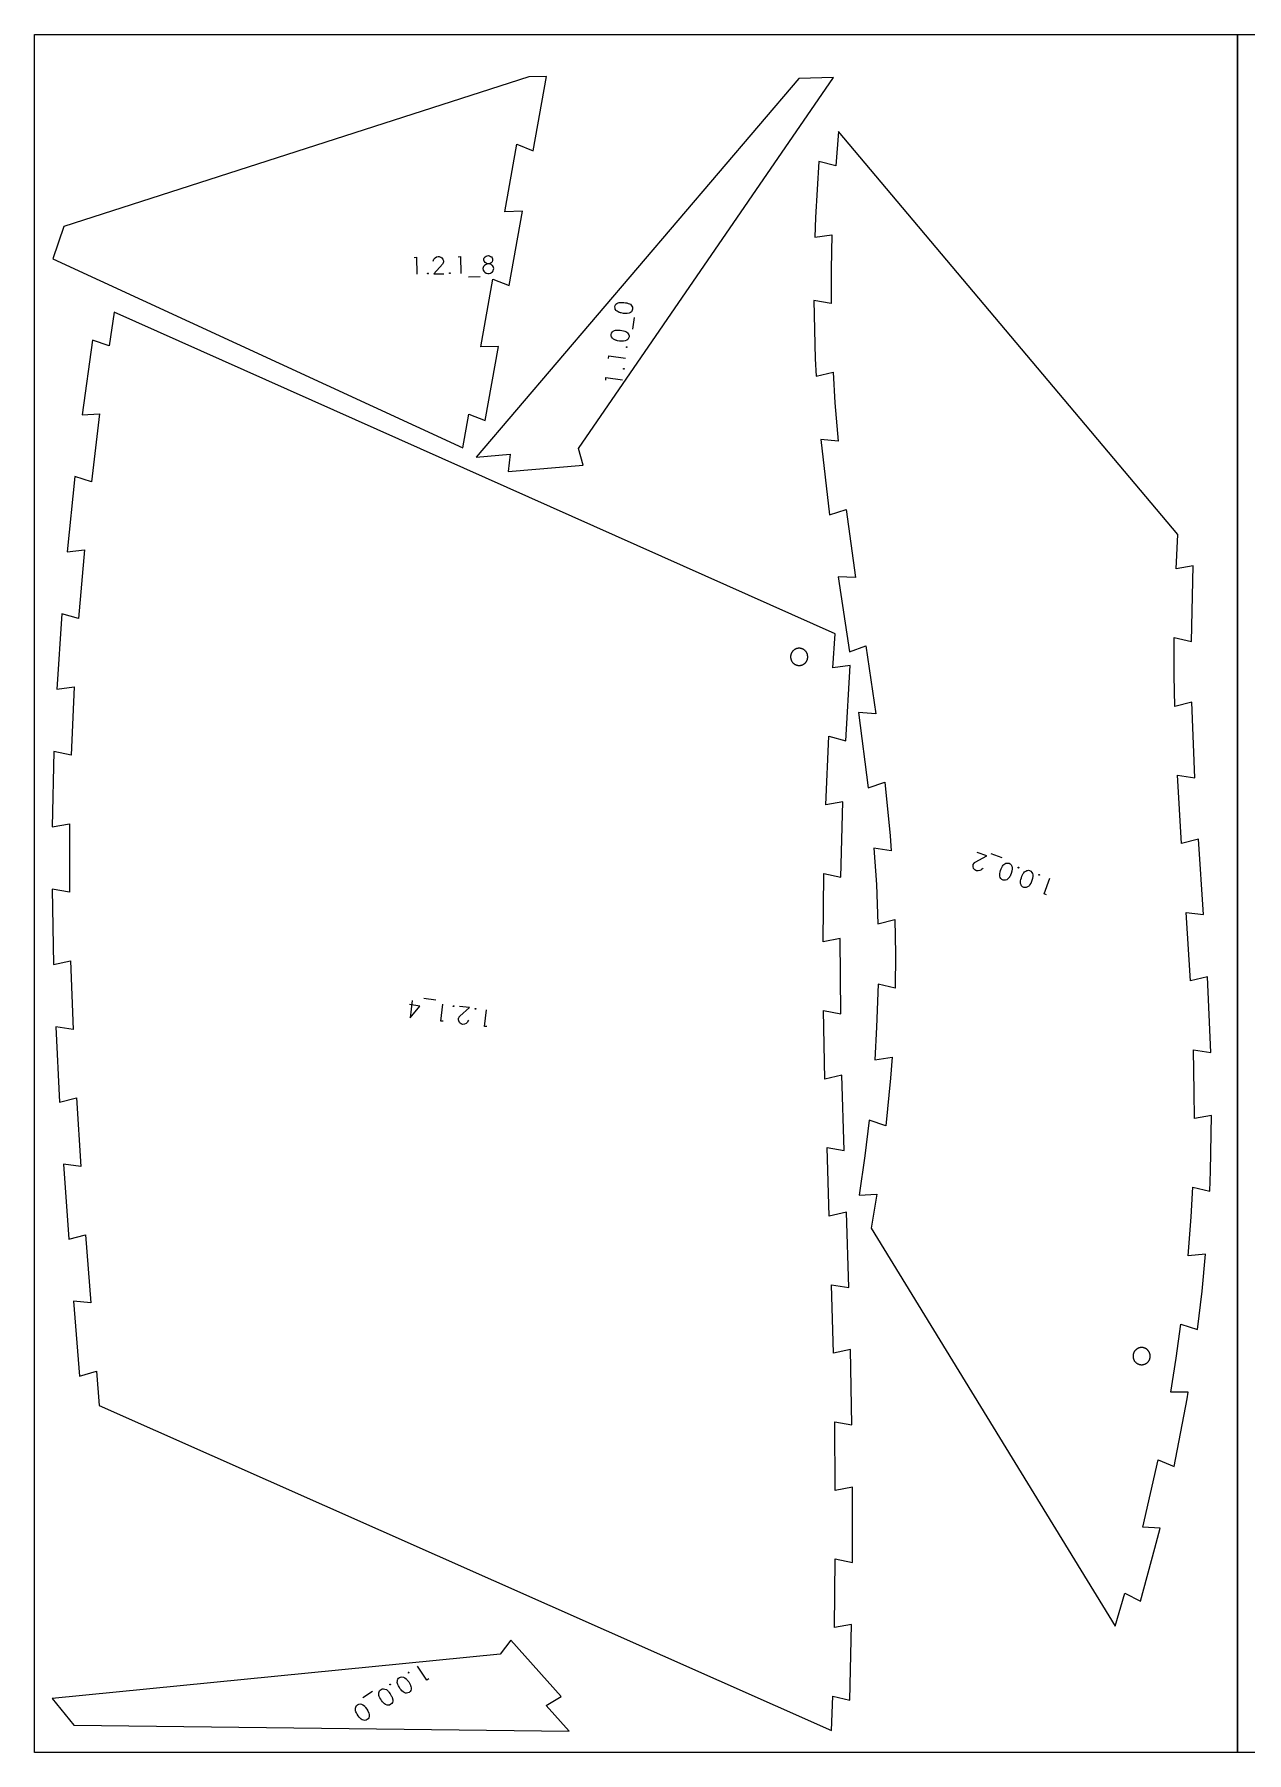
# Model space of a CAD drawing. Header units: millimetres. Extents: x -7025 to -25, y -6913 to -5913.
# Drawn here: x -7025 to -6319, y -6913 to -5913 of the extents above; entities that cross this region are included whole.
import ezdxf

# ---------------------------------------------------------------- set-up
doc = ezdxf.new("R2010")
doc.units = ezdxf.units.MM
doc.header["$MEASUREMENT"] = 0
for name, color, linetype, true_color in [('nest_4staples$re_engrave', 5, 'Continuous', 0x0000ff), ('nest_4staples$re_inner_cut', 3, 'Continuous', 0x00ff00), ('nest_4staples$re_outer_cut', 1, 'Continuous', 0xff0000), ('nest_4staples$sheet', 18, 'Continuous', 0x000000)]:
    doc.layers.add(name, color=color, linetype=linetype, true_color=true_color)

msp = doc.modelspace()

# ---------------------------------------------------------------- linework, layer by layer
at = {"layer": 'nest_4staples$re_engrave'}
for points in [[(-6803.6, -6042.6), (-6802.2, -6042.5), (-6802, -6052.3)], [(-6792.5, -6044.8), (-6792.3, -6044.3), (-6792.1, -6043.6), (-6791.8, -6043.2), (-6791.4, -6042.8), (-6790.6, -6042.3), (-6789.6, -6042), (-6789.1, -6042), (-6788.6, -6042.2), (-6788, -6042.4), (-6787.6, -6042.8), (-6786.9, -6043.7), (-6786.7, -6044.2), (-6786.6, -6044.7), (-6786.6, -6045.1), (-6786.7, -6045.7), (-6786.8, -6046), (-6786.9, -6046.1), (-6787.1, -6046.5), (-6792.1, -6052.2), (-6786.3, -6052.1)], [(-6778.1, -6042.2), (-6776.7, -6042.1), (-6776.5, -6051.9)], [(-6772, -6053.9), (-6765.2, -6053.8)], [(-6676.3, -6084.4), (-6675.4, -6077.6)], [(-6690.5, -6101.4), (-6690.3, -6099.9), (-6680.6, -6101.2)], [(-6692.1, -6114), (-6692, -6112.6), (-6682.3, -6113.9)], [(-6472.7, -6398), (-6473, -6398.4), (-6473.5, -6398.9), (-6473.9, -6399.3), (-6474.4, -6399.5), (-6475.4, -6399.7), (-6476.4, -6399.6), (-6476.9, -6399.4), (-6477.3, -6399.1), (-6477.7, -6398.6), (-6478.1, -6398.2), (-6478.4, -6397.1), (-6478.4, -6396.5), (-6478.3, -6396), (-6477.8, -6395.2), (-6477.6, -6394.9), (-6477.5, -6394.8), (-6477.2, -6394.5), (-6470.5, -6390.9), (-6476, -6389)], [(-6461.4, -6392), (-6467.8, -6389.8)], [(-6435.7, -6413.6), (-6437, -6413.1), (-6433.8, -6403.9)], [(-6804.8, -6475.1), (-6806, -6485.1), (-6800.3, -6478.3), (-6806.4, -6477.5)], [(-6791.1, -6474.8), (-6797.9, -6474)], [(-6786.7, -6487.2), (-6788.1, -6487.1), (-6786.9, -6477.3)], [(-6772, -6486.6), (-6772.3, -6487.1), (-6772.6, -6487.7), (-6772.9, -6488.1), (-6773.4, -6488.5), (-6774.3, -6488.9), (-6775.2, -6489), (-6775.8, -6488.9), (-6776.3, -6488.7), (-6776.8, -6488.3), (-6777.2, -6487.9), (-6777.7, -6487), (-6777.9, -6486.4), (-6777.9, -6485.9), (-6777.8, -6485.5), (-6777.6, -6484.9), (-6777.5, -6484.7), (-6777.4, -6484.5), (-6777.1, -6484.2), (-6771.4, -6479.2), (-6777.2, -6478.5)], [(-6761.3, -6490.3), (-6762.7, -6490.2), (-6761.5, -6480.5)], [(-6795, -6869.9), (-6796.2, -6870.7), (-6801.6, -6862.5)], [(-6827.9, -6877.2), (-6833.5, -6880.9)]]:
    msp.add_lwpolyline(points, dxfattribs=at)
for points in [[(-6759.9, -6046.3), (-6760.7, -6046.4), (-6761.4, -6046.6), (-6762.2, -6046.9), (-6762.7, -6047.3), (-6763.2, -6047.9), (-6763.5, -6048.5), (-6763.6, -6049.1), (-6763.4, -6050), (-6763, -6050.7), (-6762.4, -6051.3), (-6761.7, -6051.7), (-6760.7, -6051.9), (-6759.9, -6051.9), (-6759.2, -6051.7), (-6758.6, -6051.4), (-6758.1, -6051), (-6757.7, -6050.4), (-6757.4, -6049.7), (-6757.3, -6049), (-6757.4, -6048.4), (-6757.7, -6047.9), (-6758, -6047.4), (-6758.4, -6047.1), (-6758.9, -6046.7), (-6759.5, -6046.5), (-6760.3, -6046.4), (-6761.1, -6046.3), (-6761.7, -6046), (-6762.3, -6045.5), (-6762.8, -6044.9), (-6763, -6044.3), (-6763.1, -6043.9), (-6763, -6043.5), (-6762.8, -6042.8), (-6762.3, -6042.3), (-6761.8, -6041.9), (-6761.1, -6041.7), (-6760.4, -6041.6), (-6759.7, -6041.7), (-6759.1, -6042), (-6758.6, -6042.3), (-6758.2, -6042.8), (-6758, -6043.4), (-6758, -6044), (-6758.1, -6044.5), (-6758.3, -6045.1), (-6758.9, -6045.7), (-6759.4, -6046.1)], [(-6795.6, -6051.8), (-6795.4, -6051.8), (-6795.3, -6052), (-6795.4, -6052.1), (-6795.6, -6052.2), (-6795.7, -6052.2), (-6795.8, -6052), (-6795.8, -6051.8)], [(-6782.8, -6051.6), (-6782.6, -6051.6), (-6782.6, -6051.8), (-6782.6, -6052), (-6782.8, -6052), (-6783, -6052), (-6783, -6051.8), (-6783, -6051.6)], [(-6677.2, -6074.2), (-6677.8, -6074.6), (-6678.6, -6075), (-6679.6, -6075.2), (-6679.7, -6075.3), (-6679.9, -6075.3), (-6680.3, -6075.3), (-6680.7, -6075.3), (-6681.9, -6075.2), (-6683.2, -6074.9), (-6683.6, -6074.8), (-6684, -6074.7), (-6684.2, -6074.6), (-6684.4, -6074.6), (-6685.5, -6074), (-6685.8, -6073.7), (-6686.1, -6073.5), (-6686.6, -6072.7), (-6686.7, -6072.1), (-6686.8, -6071.4), (-6686.6, -6070.6), (-6686.2, -6069.9), (-6685.7, -6069.5), (-6684.9, -6069.1), (-6684.3, -6068.9), (-6683.3, -6068.8), (-6682.6, -6068.8), (-6681.6, -6068.8), (-6680.6, -6069), (-6679.8, -6069.1), (-6679, -6069.4), (-6678.4, -6069.6), (-6677.8, -6069.9), (-6677.3, -6070.5), (-6676.9, -6071), (-6676.6, -6071.5), (-6676.5, -6072.1), (-6676.5, -6072.7), (-6676.7, -6073.4)], [(-6679.3, -6090.3), (-6679.9, -6090.8), (-6680.8, -6091.2), (-6681.8, -6091.4), (-6681.9, -6091.4), (-6682.1, -6091.4), (-6682.4, -6091.4), (-6682.8, -6091.4), (-6684.1, -6091.3), (-6685.3, -6091.1), (-6685.8, -6090.9), (-6686.1, -6090.8), (-6686.4, -6090.8), (-6686.5, -6090.7), (-6687.6, -6090.2), (-6688, -6089.8), (-6688.2, -6089.6), (-6688.7, -6088.9), (-6688.9, -6088.2), (-6688.9, -6087.5), (-6688.7, -6086.7), (-6688.3, -6086), (-6687.8, -6085.6), (-6687, -6085.2), (-6686.4, -6085), (-6685.5, -6084.9), (-6684.7, -6084.9), (-6683.7, -6085), (-6682.7, -6085.1), (-6681.9, -6085.3), (-6681.1, -6085.5), (-6680.5, -6085.7), (-6679.9, -6086.1), (-6679.4, -6086.6), (-6679, -6087.1), (-6678.8, -6087.6), (-6678.6, -6088.2), (-6678.6, -6088.8), (-6678.9, -6089.6)], [(-6680.2, -6094.8), (-6680.1, -6094.6), (-6679.9, -6094.6), (-6679.8, -6094.6), (-6679.7, -6094.8), (-6679.8, -6095), (-6680, -6095), (-6680.1, -6094.9)], [(-6681.9, -6107.4), (-6681.8, -6107.3), (-6681.6, -6107.2), (-6681.4, -6107.3), (-6681.4, -6107.5), (-6681.5, -6107.6), (-6681.7, -6107.7), (-6681.8, -6107.6)], [(-6456.2, -6396.2), (-6455.9, -6396.9), (-6455.7, -6397.8), (-6455.7, -6398.8), (-6455.7, -6398.9), (-6455.7, -6399.1), (-6455.8, -6399.4), (-6455.9, -6399.9), (-6456.2, -6401.1), (-6456.7, -6402.2), (-6456.9, -6402.7), (-6457.1, -6403), (-6457.2, -6403.2), (-6457.3, -6403.3), (-6458.1, -6404.3), (-6458.5, -6404.6), (-6458.8, -6404.8), (-6459.5, -6405.1), (-6460.3, -6405.1), (-6460.9, -6405), (-6461.7, -6404.7), (-6462.3, -6404.1), (-6462.6, -6403.5), (-6462.8, -6402.7), (-6462.9, -6402), (-6462.8, -6401.1), (-6462.6, -6400.4), (-6462.4, -6399.4), (-6462, -6398.4), (-6461.7, -6397.7), (-6461.3, -6396.9), (-6461, -6396.4), (-6460.5, -6395.9), (-6459.9, -6395.5), (-6459.3, -6395.2), (-6458.7, -6395.1), (-6458.1, -6395.1), (-6457.5, -6395.2), (-6456.8, -6395.6)], [(-6452.1, -6397.9), (-6452.2, -6397.8), (-6452.2, -6397.7), (-6452.1, -6397.5), (-6451.9, -6397.5), (-6451.8, -6397.6), (-6451.8, -6397.8), (-6451.9, -6398)], [(-6444.2, -6400.5), (-6443.9, -6401.1), (-6443.6, -6402), (-6443.6, -6403.1), (-6443.7, -6403.2), (-6443.7, -6403.4), (-6443.8, -6403.7), (-6443.9, -6404.1), (-6444.2, -6405.3), (-6444.7, -6406.5), (-6444.9, -6406.9), (-6445.1, -6407.2), (-6445.2, -6407.5), (-6445.3, -6407.6), (-6445.6, -6408.1), (-6446, -6408.5), (-6446.4, -6408.8), (-6446.7, -6409), (-6447.5, -6409.3), (-6448.2, -6409.4), (-6448.9, -6409.3), (-6449.6, -6408.9), (-6450.2, -6408.4), (-6450.5, -6407.8), (-6450.8, -6406.9), (-6450.8, -6406.3), (-6450.8, -6405.4), (-6450.6, -6404.6), (-6450.3, -6403.6), (-6450, -6402.7), (-6449.7, -6401.9), (-6449.3, -6401.2), (-6448.9, -6400.7), (-6448.5, -6400.2), (-6447.8, -6399.8), (-6447.2, -6399.5), (-6446.7, -6399.4), (-6446.1, -6399.3), (-6445.5, -6399.5), (-6444.8, -6399.8)], [(-6440, -6402.2), (-6440.2, -6402.1), (-6440.2, -6401.9), (-6440.1, -6401.8), (-6439.9, -6401.8), (-6439.7, -6401.9), (-6439.7, -6402.1), (-6439.8, -6402.2)], [(-6780.7, -6478.6), (-6780.9, -6478.5), (-6780.9, -6478.3), (-6780.8, -6478.2), (-6780.6, -6478.1), (-6780.5, -6478.2), (-6780.4, -6478.4), (-6780.5, -6478.5)], [(-6768, -6480.1), (-6768.2, -6480.1), (-6768.2, -6479.9), (-6768.1, -6479.7), (-6768, -6479.7), (-6767.8, -6479.8), (-6767.8, -6479.9), (-6767.8, -6480.1)], [(-6810.7, -6868.7), (-6809.9, -6868.8), (-6809.1, -6869.2), (-6808.2, -6869.8), (-6808.2, -6869.9), (-6808, -6870.1), (-6807.8, -6870.3), (-6807.6, -6870.6), (-6806.8, -6871.6), (-6806.2, -6872.7), (-6806, -6873.2), (-6805.8, -6873.5), (-6805.7, -6873.7), (-6805.7, -6873.8), (-6805.5, -6874.4), (-6805.4, -6875.1), (-6805.4, -6875.6), (-6805.4, -6875.9), (-6805.6, -6876.7), (-6806, -6877.3), (-6806.5, -6877.8), (-6807.3, -6878.1), (-6808.1, -6878.3), (-6808.7, -6878.2), (-6809.5, -6877.9), (-6810.1, -6877.5), (-6810.8, -6876.9), (-6811.2, -6876.3), (-6811.9, -6875.5), (-6812.4, -6874.6), (-6812.8, -6873.9), (-6813.2, -6873.1), (-6813.4, -6872.6), (-6813.5, -6871.9), (-6813.4, -6871.1), (-6813.3, -6870.5), (-6813.1, -6870), (-6812.7, -6869.5), (-6812.2, -6869.1), (-6811.5, -6868.8)], [(-6806.7, -6866.4), (-6806.9, -6866.5), (-6807, -6866.4), (-6807.1, -6866.2), (-6807, -6866), (-6806.8, -6866), (-6806.7, -6866.1), (-6806.6, -6866.3)], [(-6821.4, -6875.6), (-6820.6, -6875.8), (-6819.8, -6876.1), (-6818.9, -6876.8), (-6818.9, -6876.9), (-6818.8, -6877), (-6818.5, -6877.3), (-6818.3, -6877.6), (-6817.5, -6878.6), (-6816.9, -6879.7), (-6816.7, -6880.1), (-6816.5, -6880.5), (-6816.4, -6880.7), (-6816.4, -6880.8), (-6816.1, -6882), (-6816.1, -6882.5), (-6816.1, -6882.9), (-6816.3, -6883.7), (-6816.7, -6884.2), (-6817.2, -6884.7), (-6818, -6885.1), (-6818.8, -6885.2), (-6819.4, -6885.1), (-6820.2, -6884.8), (-6820.8, -6884.4), (-6821.5, -6883.8), (-6822, -6883.3), (-6822.6, -6882.4), (-6823.1, -6881.6), (-6823.5, -6880.9), (-6823.9, -6880.1), (-6824.1, -6879.5), (-6824.2, -6878.8), (-6824.1, -6878.1), (-6824, -6877.4), (-6823.8, -6876.9), (-6823.4, -6876.4), (-6822.9, -6876), (-6822.2, -6875.7)], [(-6817.4, -6873.4), (-6817.6, -6873.4), (-6817.7, -6873.3), (-6817.8, -6873.1), (-6817.7, -6873), (-6817.5, -6873), (-6817.4, -6873.1), (-6817.3, -6873.2)], [(-6835, -6884.5), (-6834.3, -6884.6), (-6833.5, -6885), (-6832.6, -6885.6), (-6832.5, -6885.7), (-6832.4, -6885.9), (-6832.2, -6886.1), (-6831.9, -6886.5), (-6831.2, -6887.5), (-6830.6, -6888.5), (-6830.3, -6889), (-6830.2, -6889.3), (-6830.1, -6889.6), (-6830, -6889.7), (-6829.8, -6890.9), (-6829.8, -6891.4), (-6829.8, -6891.7), (-6830, -6892.5), (-6830.4, -6893.1), (-6830.9, -6893.6), (-6831.6, -6894), (-6832.4, -6894.1), (-6833.1, -6894), (-6833.9, -6893.7), (-6834.5, -6893.3), (-6835.1, -6892.7), (-6835.6, -6892.1), (-6836.2, -6891.3), (-6836.8, -6890.5), (-6837.2, -6889.7), (-6837.5, -6889), (-6837.7, -6888.4), (-6837.8, -6887.7), (-6837.8, -6887), (-6837.6, -6886.3), (-6837.4, -6885.8), (-6837.1, -6885.3), (-6836.6, -6884.9), (-6835.9, -6884.6)]]:
    msp.add_lwpolyline(points, close=True, dxfattribs=at)
at = {"layer": 'nest_4staples$re_inner_cut'}
for points in [[(-6584.6, -6274.5), (-6584.6, -6274.7), (-6584.6, -6274.8), (-6584.6, -6275), (-6584.6, -6275.2), (-6584.6, -6275.4), (-6584.6, -6275.5), (-6584.6, -6275.7), (-6584.5, -6275.9), (-6584.5, -6276.1), (-6584.5, -6276.2), (-6584.4, -6276.4), (-6584.4, -6276.6), (-6584.3, -6276.7), (-6584.3, -6276.9), (-6584.2, -6277.1), (-6584.1, -6277.2), (-6584.1, -6277.4), (-6584, -6277.5), (-6583.9, -6277.7), (-6583.8, -6277.8), (-6583.7, -6278), (-6583.6, -6278.1), (-6583.5, -6278.2), (-6583.4, -6278.4), (-6583.3, -6278.5), (-6583.2, -6278.6), (-6583, -6278.7), (-6582.9, -6278.9), (-6582.8, -6279), (-6582.6, -6279.1), (-6582.5, -6279.2), (-6582.4, -6279.3), (-6582.2, -6279.4), (-6582.1, -6279.5), (-6581.9, -6279.5), (-6581.7, -6279.6), (-6581.6, -6279.7), (-6581.4, -6279.8), (-6581.3, -6279.8), (-6581.1, -6279.9), (-6580.9, -6279.9), (-6580.8, -6280), (-6580.6, -6280), (-6580.4, -6280), (-6580.3, -6280.1), (-6580.1, -6280.1), (-6579.9, -6280.1), (-6579.7, -6280.1), (-6579.6, -6280.1), (-6579.4, -6280.1), (-6579.2, -6280.1), (-6579, -6280.1), (-6578.9, -6280.1), (-6578.7, -6280), (-6578.5, -6280), (-6578.4, -6280), (-6578.2, -6279.9), (-6578, -6279.9), (-6577.9, -6279.8), (-6577.7, -6279.7), (-6577.5, -6279.7), (-6577.4, -6279.6), (-6577.2, -6279.5), (-6577.1, -6279.4), (-6576.9, -6279.3), (-6576.8, -6279.2), (-6576.6, -6279.1), (-6576.5, -6279), (-6576.4, -6278.9), (-6576.2, -6278.8), (-6576.1, -6278.7), (-6576, -6278.6), (-6575.9, -6278.4), (-6575.8, -6278.3), (-6575.7, -6278.2), (-6575.5, -6278), (-6575.4, -6277.9), (-6575.4, -6277.7), (-6575.3, -6277.6), (-6575.2, -6277.4), (-6575.1, -6277.3), (-6575, -6277.1), (-6575, -6277), (-6574.9, -6276.8), (-6574.8, -6276.7), (-6574.8, -6276.5), (-6574.7, -6276.3), (-6574.7, -6276.1), (-6574.7, -6276), (-6574.7, -6275.8), (-6574.6, -6275.6), (-6574.6, -6275.5), (-6574.6, -6275.3), (-6574.6, -6275.1), (-6574.6, -6274.9), (-6574.6, -6274.8), (-6574.6, -6274.6), (-6574.7, -6274.4), (-6574.7, -6274.3), (-6574.7, -6274.1), (-6574.7, -6273.9), (-6574.8, -6273.7), (-6574.8, -6273.6), (-6574.9, -6273.4), (-6575, -6273.3), (-6575, -6273.1), (-6575.1, -6272.9), (-6575.2, -6272.8), (-6575.3, -6272.6), (-6575.4, -6272.5), (-6575.4, -6272.3), (-6575.5, -6272.2), (-6575.6, -6272), (-6575.8, -6271.9), (-6575.9, -6271.8), (-6576, -6271.7), (-6576.1, -6271.5), (-6576.2, -6271.4), (-6576.4, -6271.3), (-6576.5, -6271.2), (-6576.6, -6271.1), (-6576.8, -6271), (-6576.9, -6270.9), (-6577.1, -6270.8), (-6577.2, -6270.7), (-6577.4, -6270.6), (-6577.5, -6270.6), (-6577.7, -6270.5), (-6577.9, -6270.4), (-6578, -6270.4), (-6578.2, -6270.3), (-6578.4, -6270.3), (-6578.5, -6270.2), (-6578.7, -6270.2), (-6578.9, -6270.2), (-6579, -6270.1), (-6579.2, -6270.1), (-6579.4, -6270.1), (-6579.6, -6270.1), (-6579.7, -6270.1), (-6579.9, -6270.1), (-6580.1, -6270.1), (-6580.2, -6270.2), (-6580.4, -6270.2), (-6580.6, -6270.2), (-6580.8, -6270.2), (-6580.9, -6270.3), (-6581.1, -6270.3), (-6581.3, -6270.4), (-6581.4, -6270.5), (-6581.6, -6270.5), (-6581.7, -6270.6), (-6581.9, -6270.7), (-6582, -6270.7), (-6582.2, -6270.8), (-6582.3, -6270.9), (-6582.5, -6271), (-6582.6, -6271.1), (-6582.8, -6271.2), (-6582.9, -6271.3), (-6583, -6271.5), (-6583.2, -6271.6), (-6583.3, -6271.7), (-6583.4, -6271.8), (-6583.5, -6272), (-6583.6, -6272.1), (-6583.7, -6272.3), (-6583.8, -6272.4), (-6583.9, -6272.5), (-6584, -6272.7), (-6584.1, -6272.8), (-6584.1, -6273), (-6584.2, -6273.2), (-6584.3, -6273.3), (-6584.3, -6273.5), (-6584.4, -6273.7), (-6584.4, -6273.8), (-6584.5, -6274), (-6584.5, -6274.2), (-6584.5, -6274.3)], [(-6385, -6680.4), (-6385.1, -6680.6), (-6385.1, -6680.7), (-6385.2, -6680.9), (-6385.2, -6681.1), (-6385.3, -6681.3), (-6385.3, -6681.4), (-6385.3, -6681.6), (-6385.3, -6681.8), (-6385.3, -6681.9), (-6385.3, -6682.1), (-6385.3, -6682.3), (-6385.3, -6682.5), (-6385.3, -6682.6), (-6385.3, -6682.8), (-6385.2, -6683), (-6385.2, -6683.2), (-6385.2, -6683.3), (-6385.1, -6683.5), (-6385.1, -6683.7), (-6385, -6683.8), (-6385, -6684), (-6384.9, -6684.1), (-6384.8, -6684.3), (-6384.7, -6684.4), (-6384.6, -6684.6), (-6384.6, -6684.7), (-6384.5, -6684.9), (-6384.4, -6685), (-6384.3, -6685.2), (-6384.1, -6685.3), (-6384, -6685.4), (-6383.9, -6685.6), (-6383.8, -6685.7), (-6383.7, -6685.8), (-6383.5, -6685.9), (-6383.4, -6686), (-6383.3, -6686.1), (-6383.1, -6686.2), (-6383, -6686.3), (-6382.8, -6686.4), (-6382.7, -6686.5), (-6382.5, -6686.6), (-6382.4, -6686.6), (-6382.2, -6686.7), (-6382, -6686.8), (-6381.9, -6686.8), (-6381.7, -6686.9), (-6381.5, -6686.9), (-6381.4, -6687), (-6381.2, -6687), (-6381, -6687), (-6380.9, -6687.1), (-6380.7, -6687.1), (-6380.5, -6687.1), (-6380.3, -6687.1), (-6380.2, -6687.1), (-6380, -6687.1), (-6379.8, -6687.1), (-6379.6, -6687), (-6379.5, -6687), (-6379.3, -6687), (-6379.1, -6686.9), (-6379, -6686.9), (-6378.8, -6686.8), (-6378.6, -6686.8), (-6378.5, -6686.7), (-6378.3, -6686.7), (-6378.2, -6686.6), (-6378, -6686.5), (-6377.8, -6686.4), (-6377.7, -6686.3), (-6377.5, -6686.2), (-6377.4, -6686.1), (-6377.3, -6686), (-6377.1, -6685.9), (-6377, -6685.8), (-6376.9, -6685.7), (-6376.7, -6685.6), (-6376.6, -6685.4), (-6376.5, -6685.3), (-6376.4, -6685.2), (-6376.3, -6685), (-6376.2, -6684.9), (-6376.1, -6684.8), (-6376, -6684.6), (-6375.9, -6684.5), (-6375.8, -6684.3), (-6375.8, -6684.1), (-6375.7, -6684), (-6375.6, -6683.8), (-6375.6, -6683.7), (-6375.5, -6683.5), (-6375.5, -6683.3), (-6375.4, -6683.2), (-6375.4, -6683), (-6375.4, -6682.8), (-6375.4, -6682.6), (-6375.3, -6682.5), (-6375.3, -6682.3), (-6375.3, -6682.1), (-6375.3, -6682), (-6375.3, -6681.8), (-6375.3, -6681.6), (-6375.4, -6681.4), (-6375.4, -6681.3), (-6375.4, -6681.1), (-6375.5, -6680.9), (-6375.5, -6680.8), (-6375.6, -6680.6), (-6375.6, -6680.4), (-6375.7, -6680.3), (-6375.7, -6680.1), (-6375.8, -6679.9), (-6375.9, -6679.8), (-6376, -6679.6), (-6376.1, -6679.5), (-6376.1, -6679.3), (-6376.2, -6679.2), (-6376.3, -6679.1), (-6376.5, -6678.9), (-6376.6, -6678.8), (-6376.7, -6678.7), (-6376.8, -6678.5), (-6376.9, -6678.4), (-6377.1, -6678.3), (-6377.2, -6678.2), (-6377.3, -6678.1), (-6377.5, -6678), (-6377.6, -6677.9), (-6377.8, -6677.8), (-6377.9, -6677.7), (-6378.1, -6677.6), (-6378.2, -6677.5), (-6378.4, -6677.5), (-6378.5, -6677.4), (-6378.7, -6677.4), (-6378.9, -6677.3), (-6379, -6677.3), (-6379.2, -6677.2), (-6379.4, -6677.2), (-6379.5, -6677.1), (-6379.7, -6677.1), (-6379.9, -6677.1), (-6380.1, -6677.1), (-6380.2, -6677.1), (-6380.4, -6677.1), (-6380.6, -6677.1), (-6380.8, -6677.1), (-6380.9, -6677.1), (-6381.1, -6677.1), (-6381.3, -6677.2), (-6381.4, -6677.2), (-6381.6, -6677.2), (-6381.8, -6677.3), (-6381.9, -6677.3), (-6382.1, -6677.4), (-6382.3, -6677.5), (-6382.4, -6677.5), (-6382.6, -6677.6), (-6382.7, -6677.7), (-6382.9, -6677.8), (-6383, -6677.9), (-6383.2, -6678), (-6383.3, -6678.1), (-6383.5, -6678.2), (-6383.6, -6678.3), (-6383.7, -6678.4), (-6383.8, -6678.5), (-6384, -6678.6), (-6384.1, -6678.8), (-6384.2, -6678.9), (-6384.3, -6679), (-6384.4, -6679.2), (-6384.5, -6679.3), (-6384.6, -6679.5), (-6384.7, -6679.6), (-6384.8, -6679.8), (-6384.8, -6679.9), (-6384.9, -6680.1), (-6385, -6680.3)]]:
    msp.add_lwpolyline(points, close=True, dxfattribs=at)
at = {"layer": 'nest_4staples$re_outer_cut'}
for points in [[(-6775.3, -6153.5), (-6771.8, -6133.9), (-6762.3, -6137.6), (-6754.6, -6094.4), (-6764.8, -6094.6), (-6757.8, -6055.3), (-6748.3, -6059), (-6740.6, -6015.8), (-6750.8, -6016), (-6743.8, -5976.8), (-6734.3, -5980.5), (-6726.6, -5937.3), (-6736.8, -5937.5), (-7007.5, -6024.6), (-7013.9, -6043.5)], [(-6559.7, -5937.9), (-6579.7, -5938.5), (-6767.6, -6158.8), (-6747.7, -6157.2), (-6748.9, -6167.3), (-6705.2, -6163.6), (-6708, -6153.8)], [(-6556.7, -5969.4), (-6558.3, -5989.3), (-6568.2, -5986.8), (-6570.1, -6019.3), (-6570.5, -6030.8), (-6560.5, -6029.4), (-6561, -6049.4), (-6561, -6069.4), (-6571.1, -6067.7), (-6570.3, -6101.6), (-6569.8, -6111.8), (-6559.9, -6109.5), (-6558.8, -6127.3), (-6556.9, -6149.5), (-6567, -6148.6), (-6562, -6192.4), (-6552.3, -6189.3), (-6546.8, -6229), (-6556.9, -6228.5), (-6550.4, -6272.1), (-6540.8, -6268.6), (-6534.9, -6308.3), (-6545.1, -6307.5), (-6539.5, -6351.3), (-6529.8, -6348), (-6526.6, -6379.3), (-6526, -6387.9), (-6536.1, -6386.4), (-6534.7, -6407.6), (-6533.8, -6430.5), (-6523.9, -6427.9), (-6523.6, -6448), (-6523.8, -6468), (-6533.7, -6465.6), (-6534.6, -6490.7), (-6535.6, -6509.6), (-6525.5, -6508.1), (-6526.5, -6520.3), (-6529.1, -6548), (-6538.8, -6544.7), (-6541.3, -6565.4), (-6544.7, -6588.3), (-6534.5, -6587.7), (-6537.8, -6607.5), (-6395.8, -6839.3), (-6390.1, -6820.1), (-6381, -6824.6), (-6372.6, -6793.9), (-6369.6, -6782.1), (-6379.7, -6781.5), (-6375.1, -6762), (-6370.8, -6742.4), (-6361.4, -6746.3), (-6353.9, -6707), (-6353.2, -6703), (-6363.4, -6703.1), (-6360.3, -6683.3), (-6357.5, -6663.5), (-6347.8, -6666.6), (-6345.2, -6644.2), (-6343.1, -6622.8), (-6353.3, -6623.7), (-6351.5, -6601), (-6350.6, -6583.8), (-6340.7, -6586), (-6340.2, -6574.5), (-6339.6, -6542), (-6349.6, -6543.7), (-6349.7, -6528.2), (-6350.2, -6503.7), (-6340.1, -6505.3), (-6342.1, -6461.3), (-6352, -6463.7), (-6354.5, -6423.8), (-6344.3, -6425.1), (-6347.3, -6381.2), (-6357.1, -6383.8), (-6359.5, -6343.9), (-6349.4, -6345.5), (-6351.1, -6301.5), (-6361.1, -6303.9), (-6361.4, -6285.9), (-6361.4, -6263.8), (-6351.4, -6266.1), (-6350.3, -6222.1), (-6360.3, -6223.8), (-6359.3, -6203.8)], [(-6978.1, -6074.4), (-6981.1, -6094.1), (-6990.7, -6090.7), (-6996.7, -6134.2), (-6986.6, -6133.6), (-6991.4, -6173.2), (-7001.1, -6170.2), (-7005.6, -6213.9), (-6995.5, -6212.9), (-6998.9, -6252.7), (-7008.7, -6250), (-7011.6, -6293.8), (-7001.5, -6292.5), (-7003.2, -6332.3), (-7013.2, -6330.1), (-7014.2, -6374), (-7004.1, -6372.2), (-7004.2, -6412.1), (-7014.2, -6410.3), (-7013.4, -6454.2), (-7003.5, -6452), (-7002, -6491.9), (-7012.1, -6490.4), (-7009.9, -6534.2), (-7000, -6531.7), (-6997.6, -6571.6), (-7007.7, -6570.3), (-7004.6, -6614), (-6994.8, -6611.4), (-6991.7, -6651.1), (-7001.9, -6650), (-6998.4, -6693.7), (-6988.5, -6690.9), (-6986.9, -6710.8), (-6560.8, -6899.9), (-6560.1, -6880), (-6550.2, -6882.2), (-6549.1, -6838.3), (-6559.1, -6840), (-6558.6, -6800.1), (-6548.6, -6802.2), (-6548.6, -6758.3), (-6558.6, -6760.2), (-6558.9, -6720.3), (-6548.9, -6722.1), (-6549.7, -6678.2), (-6559.6, -6680.4), (-6560.7, -6640.5), (-6550.7, -6642.2), (-6552.1, -6598.3), (-6562.1, -6600.6), (-6563.4, -6560.7), (-6553.4, -6562.4), (-6554.7, -6518.5), (-6564.6, -6520.8), (-6565.4, -6480.9), (-6555.4, -6482.9), (-6555.7, -6439), (-6565.7, -6441), (-6565.3, -6401.1), (-6555.3, -6403.4), (-6554.1, -6359.5), (-6564.1, -6361.2), (-6562.4, -6321.3), (-6552.5, -6323.9), (-6549.9, -6280.1), (-6560, -6281.5), (-6558.6, -6261.6)], [(-7014.3, -6881.3), (-7001.7, -6896.9), (-6713.5, -6900.3), (-6726.9, -6885.4), (-6718.1, -6880.2), (-6747.4, -6847.3), (-6753.5, -6855.5)]]:
    msp.add_lwpolyline(points, close=True, dxfattribs=at)
at = {"layer": 'nest_4staples$sheet'}
for points in [[(-7024.6, -6912.8), (-7024.6, -5912.8), (-6324.6, -5912.8), (-6324.6, -6912.8)], [(-6324.6, -6912.8), (-6324.6, -5912.8), (-5624.6, -5912.8), (-5624.6, -6912.8)]]:
    msp.add_lwpolyline(points, close=True, dxfattribs=at)

doc.saveas('drawing.dxf')
